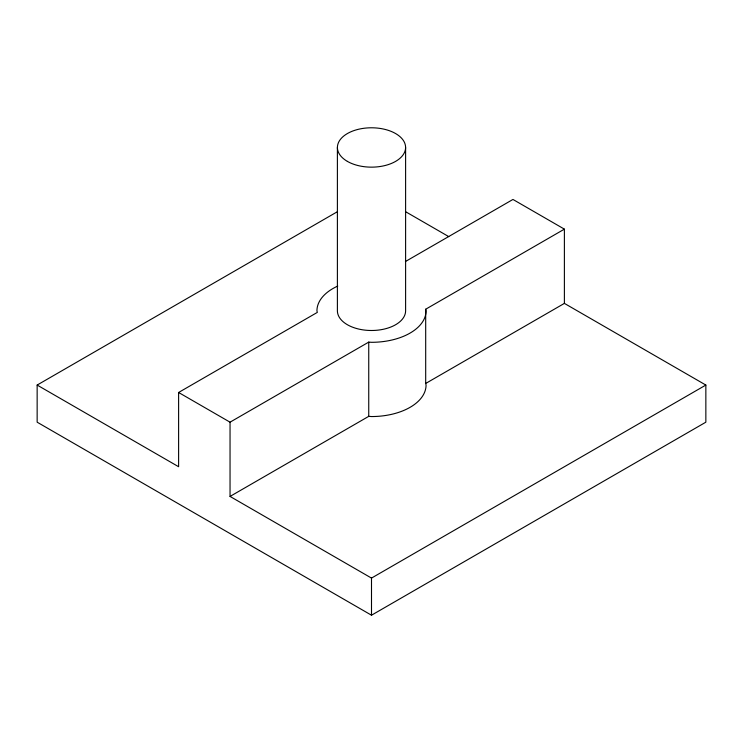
<?xml version="1.0" encoding="UTF-8"?>
<svg xmlns="http://www.w3.org/2000/svg" width="743" height="743" viewBox="0 0 743 743"><rect width="100%" height="100%" fill="white"/><g stroke="black" fill="none" stroke-linecap="round" stroke-linejoin="round"><path stroke-width="1.11" d="M564.392 303.385L564.392 229.141L425.693 309.218L426.055 310.815A54.555 31.503 0 0 1 371.5 342.309L368.742 342.105L230.042 422.182L230.042 496.426L368.742 416.349L371.5 416.554A54.555 31.503 0 0 0 426.055 385.06L425.693 383.462L564.392 303.385L705.85 385.06L705.85 422.182L371.5 615.213L37.15 422.182L37.15 385.06L337.359 211.727M37.15 385.06L178.608 466.725L178.608 392.48L317.307 312.404L316.945 310.815A54.555 31.503 0 0 1 337.768 286.055M405.418 261.536L512.958 199.449L564.392 229.141M230.042 496.426L371.5 578.091L705.85 385.06M405.613 211.718L448.753 236.618M178.608 392.48L230.042 422.182M425.693 309.218L425.693 383.462M405.604 147.476L405.604 310.815A34.104 19.689 0 0 1 371.5 330.496A34.104 19.689 0 0 1 337.396 310.815L337.396 147.476M371.5 578.091L371.5 615.213M368.742 342.105L368.742 416.349M347.39 161.389A34.104 19.689 0 0 0 404.433 152.566A34.104 19.689 0 0 0 362.677 128.455A34.104 19.689 0 0 0 347.39 161.389"/></g></svg>
